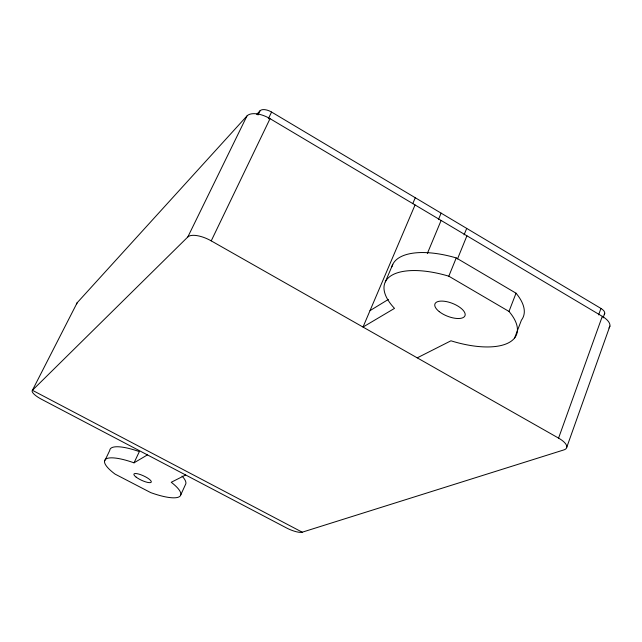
<?xml version="1.0" encoding="UTF-8"?>
<svg xmlns="http://www.w3.org/2000/svg" width="642" height="642" viewBox="0 0 642 642"><rect width="100%" height="100%" fill="white"/><g stroke="black" fill="none" stroke-linecap="round" stroke-linejoin="round"><path stroke-width="0.96" d="M566.79 447.201L609.9 326.08M558.572 438.109L602.292 316.337L270.049 118.674A19.172 9.293 26.6 0 0 246.945 115.993L77.16 302.767L32.413 390.288A13.691 3.724 26.1 0 0 41.626 399.324L286.468 527.925A13.033 3.443 23.2 0 0 302.23 532.194L563.869 449.914A18.963 6.958 19.8 0 0 558.572 438.109L211.226 240.87A19.878 7.969 26 0 0 187.817 236.97L32.413 390.288L302.23 532.194M603.079 317.91L604.732 313.312M598.609 314.893L600.936 308.433L271.574 112.053A9.558 4.703 26.6 0 0 260.066 110.745L256.672 114.428M514.635 337.925L521.44 320.109A70.363 30.848 21.4 0 0 516.032 293.193L456.245 257.932A70.363 30.848 21.4 0 0 391.845 266.863M417.236 357.851L450.949 340.798A70.716 30.166 21.5 0 0 508.986 311.442L516.032 293.193M464.062 234.868L466.71 228.4M415.061 204.942L363.011 327.059L394.509 308.385A70.716 30.166 21.5 0 1 391.724 275.322A70.716 30.166 21.5 0 1 448.806 276.188L456.245 257.932M457.497 258.967L466.927 235.799M438.414 219.604L441.118 213.136M427.331 253.526L441.118 220.447M385.336 281.854L392.776 264.36M412.75 203.666L415.286 197.736M180.779 494.838L185.827 483.787A41.65 10.906 24.8 0 0 182.023 476.075M185.666 474.984L171.237 482.278A41.778 10.625 24.8 0 1 150.766 492.631L115.046 474.093A41.778 10.625 24.8 0 1 106.074 458.926A41.778 10.625 24.8 0 1 134.034 462.834L139.346 451.607A41.65 10.906 24.8 0 0 109.75 450.459L104.485 461.397M268.308 118.826L271.574 112.053M211.226 240.87L270.049 118.674M258.02 114.958L260.066 110.745M187.817 236.97L246.945 115.993M370.017 310.632L388.354 299.429M134.034 462.834L147.427 454.897M448.806 276.188L508.986 311.442M602.292 316.337A18.337 8.145 18.6 0 1 608.921 327.99M76.759 303.867A13.362 4.438 26.6 0 1 77.16 302.767M600.936 308.433A9.14 4.117 18.5 0 1 604.25 314.283M136.16 477.134A9.542 2.424 24.8 0 0 150.926 482.439A9.542 2.424 24.8 0 0 140.75 474.711A9.542 2.424 24.8 0 0 136.16 477.134M439.256 311.635A16.146 6.885 21.5 0 0 464.696 316.273A16.146 6.885 21.5 0 0 445.933 301.507A16.146 6.885 21.5 0 0 439.256 311.635"/></g></svg>
